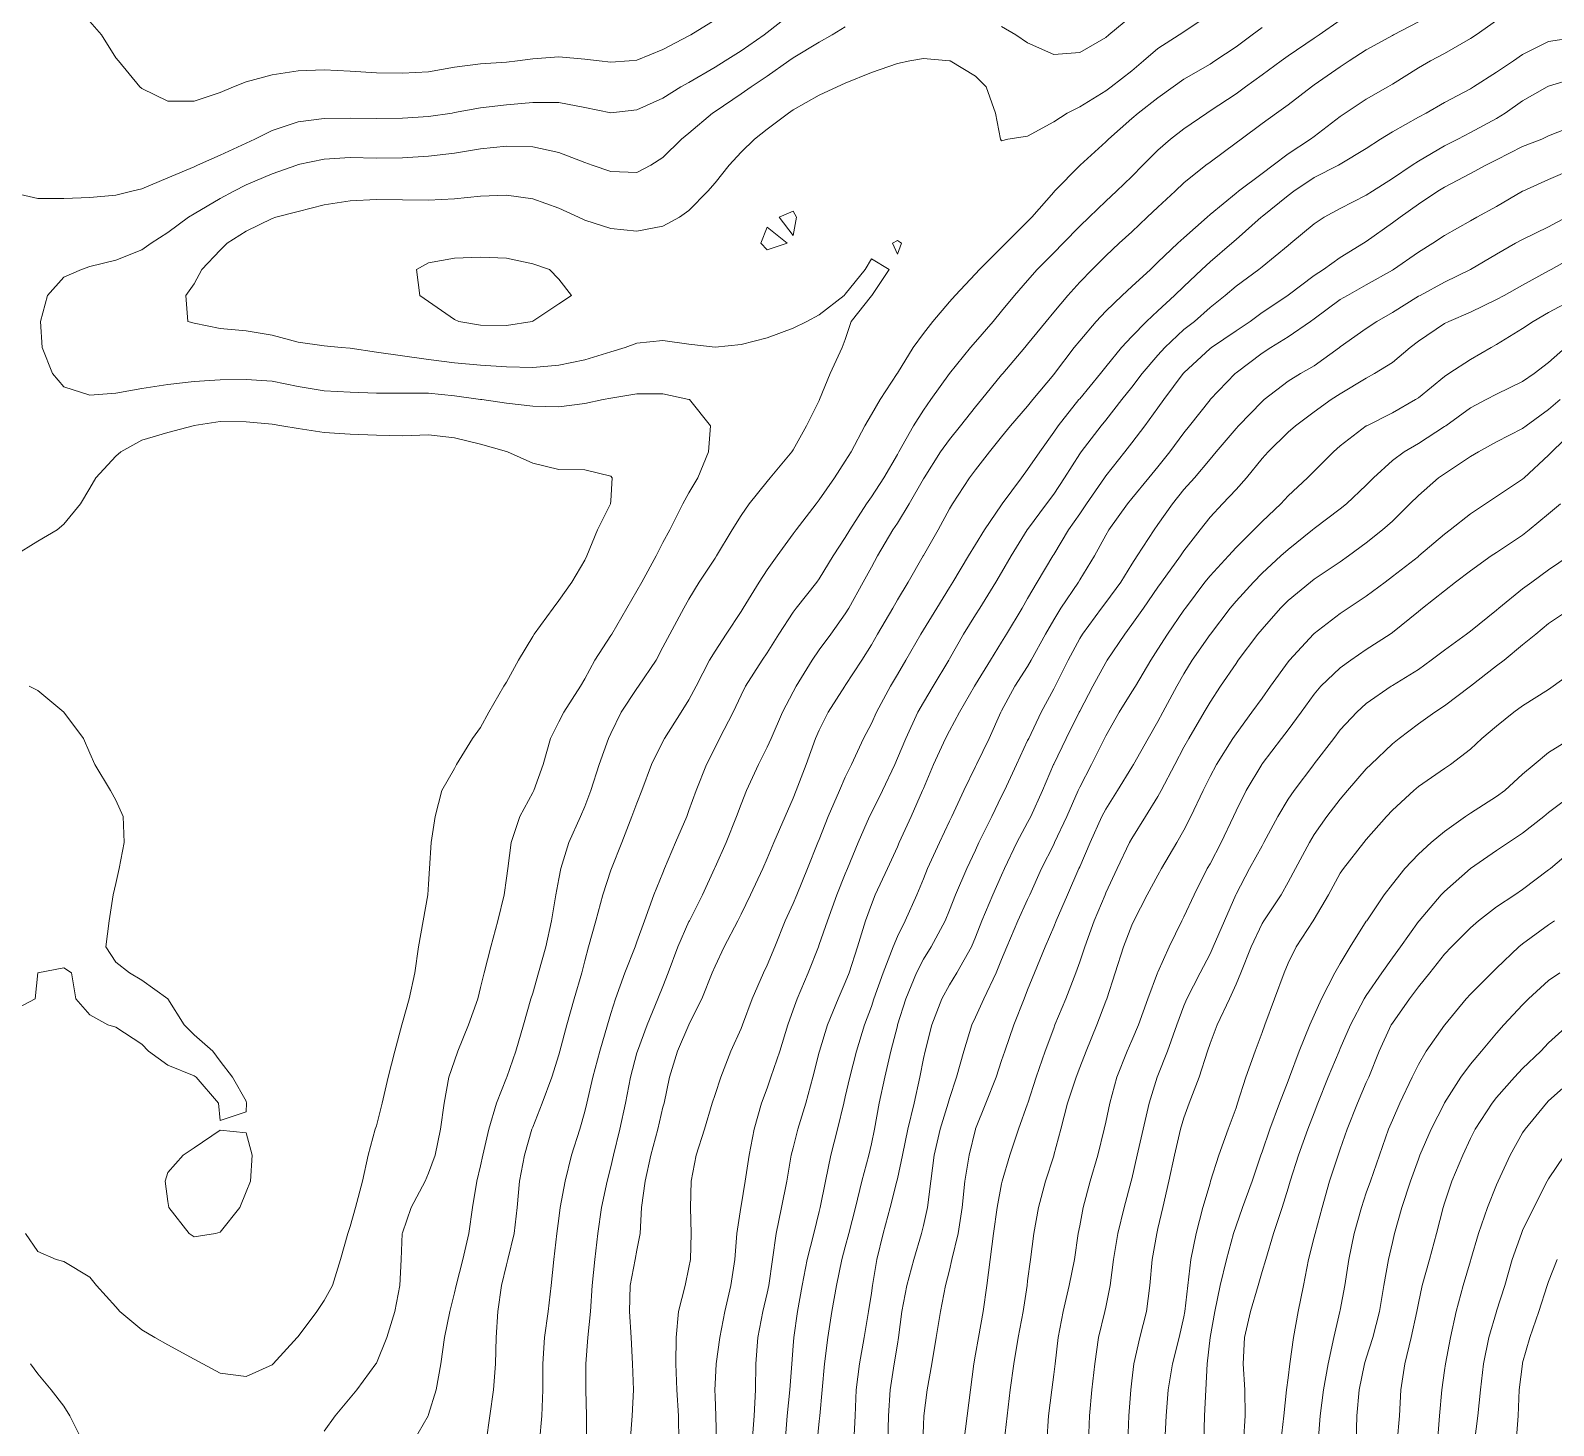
# Model space of a CAD drawing. Header units: centimetres. Extents: x 0 to 642158, y -847 to 649707.
# Drawn here: x 617067.11 to 617096.34, y 620635.06 to 620661.83 of the extents above; entities that cross this region are included whole.
import ezdxf

# ---------------------------------------------------------------- set-up
doc = ezdxf.new("R2010")
doc.units = ezdxf.units.CM
doc.header["$MEASUREMENT"] = 0
doc.layers.add('WAL_topographie 0.5', color=253, linetype='Continuous', lineweight=20)

msp = doc.modelspace()

# ---------------------------------------------------------------- linework, layer by layer
at = {"layer": 'WAL_topographie 0.5'}
for points in [[(617066.75, 620658.725), (617067.25, 620658.612), (617067.75, 620658.61), (617068.25, 620658.628), (617068.75, 620658.673), (617069.054, 620658.75), (617069.25, 620658.796), (617069.75, 620659.006), (617070.25, 620659.219), (617070.318, 620659.25), (617070.75, 620659.44), (617071.25, 620659.671), (617071.42, 620659.75), (617071.75, 620659.914), (617072.25, 620660.082), (617072.75, 620660.145), (617073.25, 620660.149), (617073.75, 620660.145), (617074.25, 620660.154), (617074.75, 620660.186), (617075.204, 620660.25), (617075.25, 620660.257), (617075.75, 620660.349), (617076.25, 620660.41), (617076.75, 620660.454), (617077.25, 620660.449), (617077.75, 620660.353), (617078.25, 620660.254), (617078.75, 620660.308), (617079.25, 620660.535), (617079.594, 620660.75), (617079.75, 620660.838), (617080.25, 620661.129), (617080.446, 620661.25), (617080.75, 620661.441), (617081.191, 620661.75), (617081.25, 620661.796), (617081.75, 620662.188)], [(617074.453, 620634.75), (617074.741, 620635.25), (617074.75, 620635.273), (617074.9, 620635.75), (617074.984, 620636.25), (617075.06, 620636.75), (617075.162, 620637.25), (617075.25, 620637.608), (617075.281, 620637.75), (617075.41, 620638.25), (617075.526, 620638.75), (617075.594, 620639.25), (617075.68, 620639.75), (617075.75, 620640.046), (617075.791, 620640.25), (617075.906, 620640.75), (617076.056, 620641.25), (617076.25, 620641.736), (617076.256, 620641.75), (617076.426, 620642.25), (617076.575, 620642.75), (617076.714, 620643.25), (617076.75, 620643.363), (617076.864, 620643.75), (617077.005, 620644.25), (617077.109, 620644.75), (617077.194, 620645.25), (617077.25, 620645.554), (617077.289, 620645.75), (617077.445, 620646.25), (617077.669, 620646.75), (617077.75, 620646.945), (617077.864, 620647.25), (617078.025, 620647.75), (617078.207, 620648.25), (617078.25, 620648.345), (617078.446, 620648.75), (617078.75, 620649.209), (617078.781, 620649.25), (617079.118, 620649.75), (617079.25, 620650), (617079.382, 620650.25), (617079.652, 620650.75), (617079.75, 620650.922), (617079.947, 620651.25), (617080.25, 620651.707), (617080.277, 620651.75), (617080.577, 620652.25), (617080.75, 620652.527), (617080.907, 620652.75), (617081.25, 620653.181), (617081.311, 620653.25), (617081.727, 620653.75), (617081.75, 620653.785), (617082.007, 620654.25), (617082.25, 620654.734), (617082.258, 620654.75), (617082.462, 620655.25), (617082.69, 620655.75), (617082.75, 620655.906), (617082.863, 620656.25), (617083.25, 620656.741), (617083.257, 620656.75), (617083.591, 620657.25), (617083.25, 620657.45), (617083.134, 620657.25), (617082.75, 620656.774), (617082.729, 620656.75), (617082.25, 620656.378), (617082.012, 620656.25), (617081.75, 620656.123), (617081.25, 620655.937), (617080.75, 620655.806), (617080.25, 620655.756), (617079.75, 620655.814), (617079.25, 620655.884), (617078.75, 620655.832), (617078.526, 620655.75), (617078.25, 620655.667), (617077.75, 620655.511), (617077.25, 620655.411), (617076.75, 620655.369), (617076.25, 620655.377), (617075.75, 620655.411), (617075.25, 620655.458), (617074.75, 620655.522), (617074.25, 620655.589), (617073.75, 620655.661), (617073.25, 620655.739), (617073.077, 620655.75), (617072.75, 620655.78), (617072.25, 620655.851), (617071.75, 620655.985), (617071.25, 620656.069), (617070.75, 620656.115), (617070.25, 620656.218), (617070.129, 620656.25), (617070.094, 620656.75), (617070.25, 620656.973), (617070.397, 620657.25), (617070.75, 620657.618), (617070.883, 620657.75), (617071.25, 620657.984), (617071.75, 620658.228), (617071.817, 620658.25), (617072.25, 620658.362), (617072.75, 620658.485), (617073.25, 620658.567), (617073.75, 620658.588), (617074.25, 620658.584), (617074.75, 620658.578), (617075.25, 620658.604), (617075.75, 620658.656), (617076.25, 620658.675), (617076.75, 620658.606), (617077.25, 620658.424), (617077.631, 620658.25), (617077.75, 620658.197), (617078.25, 620658.031), (617078.75, 620657.98), (617079.25, 620658.079), (617079.566, 620658.25), (617079.75, 620658.377), (617080.112, 620658.75), (617080.25, 620658.909), (617080.522, 620659.25), (617080.75, 620659.497), (617081.008, 620659.75), (617081.25, 620659.942), (617081.663, 620660.25), (617081.75, 620660.309), (617082.25, 620660.591), (617082.593, 620660.75), (617082.75, 620660.82), (617083.25, 620661.026), (617083.75, 620661.202), (617083.987, 620661.25), (617084.25, 620661.298), (617084.75, 620661.254), (617084.761, 620661.25), (617085.25, 620660.959), (617085.452, 620660.75), (617085.632, 620660.25), (617085.726, 620659.75), (617085.75, 620659.715), (617085.87, 620659.75), (617086.25, 620659.804), (617086.75, 620660.079), (617087.006, 620660.25), (617087.25, 620660.37), (617087.75, 620660.674), (617087.854, 620660.75), (617088.25, 620661.057), (617088.476, 620661.25), (617088.75, 620661.487), (617089.156, 620661.75), (617089.25, 620661.809), (617089.75, 620662.148)], [(617085.75, 620661.909), (617086.024, 620661.75), (617086.25, 620661.594), (617086.75, 620661.376), (617087.25, 620661.414), (617087.75, 620661.701), (617087.806, 620661.75), (617088.25, 620662.118)], [(617072.75, 620634.955), (617072.962, 620635.25), (617073.25, 620635.597), (617073.376, 620635.75), (617073.742, 620636.25), (617073.75, 620636.262), (617073.95, 620636.75), (617074.105, 620637.25), (617074.202, 620637.75), (617074.227, 620638.25), (617074.248, 620638.75), (617074.25, 620638.759), (617074.419, 620639.25), (617074.685, 620639.75), (617074.75, 620639.908), (617074.877, 620640.25), (617074.978, 620640.75), (617075.05, 620641.25), (617075.142, 620641.75), (617075.25, 620642.059), (617075.316, 620642.25), (617075.52, 620642.75), (617075.695, 620643.25), (617075.75, 620643.466), (617075.818, 620643.75), (617075.945, 620644.25), (617076.084, 620644.75), (617076.202, 620645.25), (617076.25, 620645.566), (617076.273, 620645.75), (617076.34, 620646.25), (617076.502, 620646.75), (617076.75, 620647.208), (617076.773, 620647.25), (617076.954, 620647.75), (617077.09, 620648.25), (617077.25, 620648.565), (617077.348, 620648.75), (617077.665, 620649.25), (617077.75, 620649.394), (617077.945, 620649.75), (617078.25, 620650.222), (617078.267, 620650.25), (617078.558, 620650.75), (617078.75, 620651.08), (617078.846, 620651.25), (617079.121, 620651.75), (617079.25, 620652.008), (617079.382, 620652.25), (617079.632, 620652.75), (617079.75, 620652.961), (617079.921, 620653.25), (617080.122, 620653.75), (617080.162, 620654.25), (617079.76, 620654.75), (617079.75, 620654.754), (617079.25, 620654.864), (617078.75, 620654.861), (617078.25, 620654.78), (617078.1, 620654.75), (617077.75, 620654.674), (617077.25, 620654.611), (617076.75, 620654.622), (617076.25, 620654.682), (617075.771, 620654.75), (617075.75, 620654.752), (617075.25, 620654.823), (617074.75, 620654.873), (617074.25, 620654.873), (617073.75, 620654.871), (617073.25, 620654.891), (617072.75, 620654.919), (617072.25, 620655.003), (617071.75, 620655.106), (617071.25, 620655.139), (617070.75, 620655.131), (617070.25, 620655.101), (617069.75, 620655.042), (617069.25, 620654.966), (617068.75, 620654.877), (617068.25, 620654.833), (617067.75, 620654.996), (617067.534, 620655.25), (617067.338, 620655.75), (617067.302, 620656.25), (617067.437, 620656.75), (617067.75, 620657.098), (617068.089, 620657.25), (617068.25, 620657.302), (617068.75, 620657.429), (617069.25, 620657.624), (617069.428, 620657.75), (617069.75, 620657.955), (617070.145, 620658.25), (617070.25, 620658.315), (617070.75, 620658.612), (617071.011, 620658.75), (617071.25, 620658.869), (617071.75, 620659.085), (617072.224, 620659.25), (617072.25, 620659.259), (617072.75, 620659.365), (617073.25, 620659.396), (617073.75, 620659.386), (617074.25, 620659.392), (617074.75, 620659.424), (617075.25, 620659.48), (617075.75, 620659.56), (617076.25, 620659.614), (617076.75, 620659.602), (617077.25, 620659.495), (617077.75, 620659.299), (617077.894, 620659.25), (617078.25, 620659.126), (617078.75, 620659.108), (617079.016, 620659.25), (617079.25, 620659.394), (617079.609, 620659.75), (617079.75, 620659.865), (617080.202, 620660.25), (617080.25, 620660.281), (617080.75, 620660.615), (617080.941, 620660.75), (617081.25, 620660.958), (617081.667, 620661.25), (617081.75, 620661.307), (617082.25, 620661.607), (617082.499, 620661.75), (617082.75, 620661.906)], [(617068.25, 620662.008), (617068.473, 620661.75), (617068.75, 620661.308), (617068.8, 620661.25), (617069.212, 620660.75), (617069.25, 620660.719), (617069.75, 620660.475), (617070.25, 620660.475), (617070.75, 620660.643), (617071.008, 620660.75), (617071.25, 620660.848), (617071.75, 620660.983), (617072.25, 620661.057), (617072.75, 620661.078), (617073.25, 620661.05), (617073.75, 620661.022), (617074.25, 620661.012), (617074.75, 620661.043), (617075.25, 620661.127), (617075.75, 620661.191), (617076.25, 620661.227), (617076.46, 620661.25), (617076.75, 620661.29), (617077.25, 620661.33), (617077.75, 620661.286), (617078.029, 620661.25), (617078.25, 620661.227), (617078.602, 620661.25), (617078.75, 620661.263), (617079.25, 620661.467), (617079.75, 620661.729), (617079.787, 620661.75), (617080.25, 620662.04)], [(617075.858, 620634.75), (617075.93, 620635.25), (617076.001, 620635.75), (617076.034, 620636.25), (617076.048, 620636.75), (617076.084, 620637.25), (617076.152, 620637.75), (617076.25, 620638.149), (617076.275, 620638.25), (617076.395, 620638.75), (617076.449, 620639.25), (617076.495, 620639.75), (617076.59, 620640.25), (617076.734, 620640.75), (617076.75, 620640.79), (617076.934, 620641.25), (617077.117, 620641.75), (617077.25, 620642.179), (617077.271, 620642.25), (617077.407, 620642.75), (617077.549, 620643.25), (617077.691, 620643.75), (617077.75, 620643.982), (617077.823, 620644.25), (617077.959, 620644.75), (617078.095, 620645.25), (617078.25, 620645.719), (617078.261, 620645.75), (617078.46, 620646.25), (617078.652, 620646.75), (617078.75, 620647.005), (617078.846, 620647.25), (617079.033, 620647.75), (617079.25, 620648.19), (617079.281, 620648.25), (617079.603, 620648.75), (617079.75, 620648.988), (617079.887, 620649.25), (617080.146, 620649.75), (617080.25, 620649.922), (617080.463, 620650.25), (617080.75, 620650.686), (617080.791, 620650.75), (617081.1, 620651.25), (617081.25, 620651.486), (617081.441, 620651.75), (617081.75, 620652.172), (617081.805, 620652.25), (617082.188, 620652.75), (617082.25, 620652.827), (617082.543, 620653.25), (617082.75, 620653.568), (617082.86, 620653.75), (617083.123, 620654.25), (617083.25, 620654.465), (617083.417, 620654.75), (617083.746, 620655.25), (617083.75, 620655.257), (617084.053, 620655.75), (617084.25, 620656.022), (617084.43, 620656.25), (617084.75, 620656.626), (617084.858, 620656.75), (617085.25, 620657.166), (617085.327, 620657.25), (617085.75, 620657.668), (617085.833, 620657.75), (617086.25, 620658.167), (617086.33, 620658.25), (617086.75, 620658.732), (617086.766, 620658.75), (617087.25, 620659.246), (617087.255, 620659.25), (617087.75, 620659.699), (617087.801, 620659.75), (617088.25, 620660.148), (617088.371, 620660.25), (617088.75, 620660.542), (617089.043, 620660.75), (617089.25, 620660.898), (617089.75, 620661.189), (617089.845, 620661.25), (617090.25, 620661.52), (617090.561, 620661.75), (617090.75, 620661.891)], [(617076.879, 620634.75), (617076.926, 620635.25), (617076.942, 620635.75), (617076.944, 620636.25), (617076.977, 620636.75), (617077.044, 620637.25), (617077.105, 620637.75), (617077.158, 620638.25), (617077.211, 620638.75), (617077.25, 620639.034), (617077.28, 620639.25), (617077.372, 620639.75), (617077.497, 620640.25), (617077.652, 620640.75), (617077.75, 620641.091), (617077.789, 620641.25), (617077.907, 620641.75), (617078.038, 620642.25), (617078.183, 620642.75), (617078.25, 620642.973), (617078.338, 620643.25), (617078.516, 620643.75), (617078.714, 620644.25), (617078.75, 620644.348), (617078.893, 620644.75), (617079.074, 620645.25), (617079.25, 620645.671), (617079.283, 620645.75), (617079.491, 620646.25), (617079.706, 620646.75), (617079.75, 620646.865), (617079.89, 620647.25), (617080.086, 620647.75), (617080.25, 620648.076), (617080.337, 620648.25), (617080.599, 620648.75), (617080.75, 620649.079), (617080.833, 620649.25), (617081.155, 620649.75), (617081.25, 620649.889), (617081.474, 620650.25), (617081.75, 620650.672), (617081.808, 620650.75), (617082.204, 620651.25), (617082.25, 620651.311), (617082.518, 620651.75), (617082.75, 620652.107), (617082.835, 620652.25), (617083.157, 620652.75), (617083.25, 620652.885), (617083.487, 620653.25), (617083.75, 620653.7), (617083.778, 620653.75), (617084.056, 620654.25), (617084.25, 620654.55), (617084.392, 620654.75), (617084.747, 620655.25), (617084.75, 620655.253), (617085.156, 620655.75), (617085.25, 620655.859), (617085.587, 620656.25), (617085.75, 620656.445), (617085.995, 620656.75), (617086.25, 620657.038), (617086.433, 620657.25), (617086.75, 620657.57), (617086.929, 620657.75), (617087.25, 620658.076), (617087.433, 620658.25), (617087.75, 620658.561), (617087.956, 620658.75), (617088.25, 620659.035), (617088.462, 620659.25), (617088.75, 620659.538), (617088.994, 620659.75), (617089.25, 620659.944), (617089.688, 620660.25), (617089.75, 620660.29), (617090.25, 620660.617), (617090.431, 620660.75), (617090.75, 620660.982), (617091.117, 620661.25), (617091.25, 620661.346), (617091.75, 620661.684), (617091.847, 620661.75), (617092.25, 620662.029)], [(617077.781, 620634.75), (617077.786, 620635.25), (617077.772, 620635.75), (617077.771, 620636.25), (617077.81, 620636.75), (617077.857, 620637.25), (617077.89, 620637.75), (617077.941, 620638.25), (617078.003, 620638.75), (617078.068, 620639.25), (617078.177, 620639.75), (617078.25, 620640.025), (617078.304, 620640.25), (617078.422, 620640.75), (617078.532, 620641.25), (617078.625, 620641.75), (617078.75, 620642.218), (617078.759, 620642.25), (617078.945, 620642.75), (617079.154, 620643.25), (617079.25, 620643.49), (617079.352, 620643.75), (617079.538, 620644.25), (617079.75, 620644.736), (617079.757, 620644.75), (617080.011, 620645.25), (617080.237, 620645.75), (617080.25, 620645.778), (617080.461, 620646.25), (617080.661, 620646.75), (617080.75, 620646.989), (617080.853, 620647.25), (617081.083, 620647.75), (617081.25, 620648.078), (617081.327, 620648.25), (617081.542, 620648.75), (617081.75, 620649.142), (617081.808, 620649.25), (617082.117, 620649.75), (617082.25, 620649.946), (617082.471, 620650.25), (617082.75, 620650.641), (617082.817, 620650.75), (617083.096, 620651.25), (617083.25, 620651.533), (617083.369, 620651.75), (617083.665, 620652.25), (617083.75, 620652.381), (617083.976, 620652.75), (617084.25, 620653.229), (617084.262, 620653.25), (617084.579, 620653.75), (617084.75, 620653.988), (617084.962, 620654.25), (617085.25, 620654.613), (617085.364, 620654.75), (617085.75, 620655.226), (617085.771, 620655.25), (617086.195, 620655.75), (617086.25, 620655.814), (617086.606, 620656.25), (617086.75, 620656.426), (617087.024, 620656.75), (617087.25, 620657.005), (617087.486, 620657.25), (617087.75, 620657.507), (617088.006, 620657.75), (617088.25, 620657.973), (617088.545, 620658.25), (617088.75, 620658.443), (617089.08, 620658.75), (617089.25, 620658.911), (617089.672, 620659.25), (617089.75, 620659.31), (617090.25, 620659.676), (617090.351, 620659.75), (617090.75, 620660.048), (617091.028, 620660.25), (617091.25, 620660.41), (617091.695, 620660.75), (617091.75, 620660.789), (617092.25, 620661.139), (617092.419, 620661.25), (617092.75, 620661.462), (617093.25, 620661.74), (617093.269, 620661.75), (617093.75, 620662)], [(617078.619, 620634.75), (617078.659, 620635.25), (617078.686, 620635.75), (617078.666, 620636.25), (617078.639, 620636.75), (617078.609, 620637.25), (617078.618, 620637.75), (617078.72, 620638.25), (617078.75, 620638.429), (617078.813, 620638.75), (617078.84, 620639.25), (617078.912, 620639.75), (617079.016, 620640.25), (617079.15, 620640.75), (617079.25, 620641.175), (617079.271, 620641.25), (617079.375, 620641.75), (617079.528, 620642.25), (617079.745, 620642.75), (617079.75, 620642.761), (617079.999, 620643.25), (617080.196, 620643.75), (617080.25, 620643.878), (617080.428, 620644.25), (617080.687, 620644.75), (617080.75, 620644.874), (617080.932, 620645.25), (617081.165, 620645.75), (617081.25, 620645.945), (617081.379, 620646.25), (617081.596, 620646.75), (617081.75, 620647.101), (617081.809, 620647.25), (617081.996, 620647.75), (617082.181, 620648.25), (617082.25, 620648.407), (617082.422, 620648.75), (617082.74, 620649.25), (617082.75, 620649.264), (617083.067, 620649.75), (617083.25, 620650.043), (617083.368, 620650.25), (617083.661, 620650.75), (617083.75, 620650.905), (617083.956, 620651.25), (617084.246, 620651.75), (617084.25, 620651.758), (617084.534, 620652.25), (617084.75, 620652.656), (617084.806, 620652.75), (617085.137, 620653.25), (617085.25, 620653.402), (617085.519, 620653.75), (617085.75, 620654.033), (617085.922, 620654.25), (617086.25, 620654.627), (617086.349, 620654.75), (617086.75, 620655.233), (617086.764, 620655.25), (617087.143, 620655.75), (617087.25, 620655.88), (617087.567, 620656.25), (617087.75, 620656.446), (617088.066, 620656.75), (617088.25, 620656.923), (617088.606, 620657.25), (617088.75, 620657.39), (617089.133, 620657.75), (617089.25, 620657.858), (617089.693, 620658.25), (617089.75, 620658.3), (617090.25, 620658.714), (617090.295, 620658.75), (617090.75, 620659.092), (617090.962, 620659.25), (617091.25, 620659.466), (617091.679, 620659.75), (617091.75, 620659.802), (617092.25, 620660.186), (617092.345, 620660.25), (617092.75, 620660.513), (617093.165, 620660.75), (617093.25, 620660.803), (617093.75, 620661.118), (617093.981, 620661.25), (617094.25, 620661.391), (617094.75, 620661.677), (617094.858, 620661.75), (617095.25, 620662.023)], [(617079.555, 620634.75), (617079.55, 620635.25), (617079.517, 620635.75), (617079.5, 620636.25), (617079.502, 620636.75), (617079.548, 620637.25), (617079.674, 620637.75), (617079.75, 620638.099), (617079.776, 620638.25), (617079.794, 620638.75), (617079.78, 620639.25), (617079.792, 620639.75), (617079.886, 620640.25), (617080.045, 620640.75), (617080.197, 620641.25), (617080.25, 620641.415), (617080.362, 620641.75), (617080.556, 620642.25), (617080.75, 620642.684), (617080.774, 620642.75), (617080.964, 620643.25), (617081.182, 620643.75), (617081.25, 620643.898), (617081.397, 620644.25), (617081.599, 620644.75), (617081.75, 620645.083), (617081.819, 620645.25), (617082.027, 620645.75), (617082.225, 620646.25), (617082.25, 620646.311), (617082.419, 620646.75), (617082.638, 620647.25), (617082.75, 620647.506), (617082.866, 620647.75), (617083.102, 620648.25), (617083.25, 620648.537), (617083.348, 620648.75), (617083.619, 620649.25), (617083.75, 620649.475), (617083.911, 620649.75), (617084.2, 620650.25), (617084.25, 620650.332), (617084.505, 620650.75), (617084.75, 620651.142), (617084.817, 620651.25), (617085.115, 620651.75), (617085.25, 620651.969), (617085.422, 620652.25), (617085.75, 620652.73), (617085.764, 620652.75), (617086.129, 620653.25), (617086.25, 620653.409), (617086.483, 620653.75), (617086.75, 620654.128), (617086.833, 620654.25), (617087.235, 620654.75), (617087.25, 620654.768), (617087.646, 620655.25), (617087.75, 620655.38), (617088.054, 620655.75), (617088.25, 620655.963), (617088.528, 620656.25), (617088.75, 620656.456), (617089.071, 620656.75), (617089.25, 620656.921), (617089.592, 620657.25), (617089.75, 620657.394), (617090.167, 620657.75), (617090.25, 620657.824), (617090.735, 620658.25), (617090.75, 620658.262), (617091.25, 620658.669), (617091.359, 620658.75), (617091.75, 620659.012), (617092.216, 620659.25), (617092.25, 620659.27), (617092.75, 620659.571), (617093.022, 620659.75), (617093.25, 620659.887), (617093.75, 620660.17), (617093.896, 620660.25), (617094.25, 620660.454), (617094.75, 620660.716), (617094.806, 620660.75), (617095.25, 620661.033), (617095.574, 620661.25), (617095.75, 620661.376), (617096.25, 620661.621), (617096.75, 620661.7)], [(617080.276, 620634.75), (617080.266, 620635.25), (617080.25, 620635.619), (617080.245, 620635.75), (617080.25, 620635.854), (617080.272, 620636.25), (617080.343, 620636.75), (617080.441, 620637.25), (617080.556, 620637.75), (617080.633, 620638.25), (617080.669, 620638.75), (617080.744, 620639.25), (617080.75, 620639.281), (617080.831, 620639.75), (617080.905, 620640.25), (617080.998, 620640.75), (617081.14, 620641.25), (617081.25, 620641.54), (617081.323, 620641.75), (617081.493, 620642.25), (617081.648, 620642.75), (617081.75, 620643.041), (617081.824, 620643.25), (617082.039, 620643.75), (617082.234, 620644.25), (617082.25, 620644.293), (617082.406, 620644.75), (617082.588, 620645.25), (617082.75, 620645.648), (617082.793, 620645.75), (617082.994, 620646.25), (617083.214, 620646.75), (617083.25, 620646.821), (617083.465, 620647.25), (617083.698, 620647.75), (617083.75, 620647.867), (617083.909, 620648.25), (617084.145, 620648.75), (617084.25, 620648.936), (617084.437, 620649.25), (617084.737, 620649.75), (617084.75, 620649.773), (617085.02, 620650.25), (617085.25, 620650.62), (617085.332, 620650.75), (617085.642, 620651.25), (617085.75, 620651.434), (617085.931, 620651.75), (617086.242, 620652.25), (617086.25, 620652.261), (617086.61, 620652.75), (617086.75, 620652.938), (617086.96, 620653.25), (617087.25, 620653.709), (617087.278, 620653.75), (617087.66, 620654.25), (617087.75, 620654.358), (617088.059, 620654.75), (617088.25, 620654.99), (617088.45, 620655.25), (617088.75, 620655.602), (617088.882, 620655.75), (617089.25, 620656.096), (617089.45, 620656.25), (617089.75, 620656.515), (617090.042, 620656.75), (617090.25, 620656.93), (617090.688, 620657.25), (617090.75, 620657.298), (617091.25, 620657.709), (617091.3, 620657.75), (617091.75, 620658.126), (617091.941, 620658.25), (617092.25, 620658.416), (617092.75, 620658.671), (617092.872, 620658.75), (617093.25, 620658.991), (617093.631, 620659.25), (617093.75, 620659.329), (617094.25, 620659.621), (617094.509, 620659.75), (617094.75, 620659.874), (617095.25, 620660.147), (617095.412, 620660.25), (617095.75, 620660.484), (617096.22, 620660.75), (617096.25, 620660.766), (617096.75, 620660.919)], [(617080.96, 620634.75), (617080.999, 620635.25), (617081.024, 620635.75), (617081.034, 620636.25), (617081.073, 620636.75), (617081.17, 620637.25), (617081.25, 620637.604), (617081.28, 620637.75), (617081.351, 620638.25), (617081.423, 620638.75), (617081.526, 620639.25), (617081.625, 620639.75), (617081.713, 620640.25), (617081.75, 620640.394), (617081.841, 620640.75), (617081.994, 620641.25), (617082.125, 620641.75), (617082.25, 620642.228), (617082.255, 620642.25), (617082.411, 620642.75), (617082.615, 620643.25), (617082.75, 620643.562), (617082.822, 620643.75), (617082.986, 620644.25), (617083.138, 620644.75), (617083.25, 620645.06), (617083.326, 620645.25), (617083.56, 620645.75), (617083.75, 620646.17), (617083.786, 620646.25), (617084.013, 620646.75), (617084.235, 620647.25), (617084.25, 620647.288), (617084.443, 620647.75), (617084.672, 620648.25), (617084.75, 620648.396), (617084.944, 620648.75), (617085.232, 620649.25), (617085.25, 620649.281), (617085.534, 620649.75), (617085.75, 620650.093), (617085.847, 620650.25), (617086.142, 620650.75), (617086.25, 620650.931), (617086.435, 620651.25), (617086.731, 620651.75), (617086.75, 620651.78), (617087.036, 620652.25), (617087.25, 620652.559), (617087.379, 620652.75), (617087.722, 620653.25), (617087.75, 620653.289), (617088.115, 620653.75), (617088.25, 620653.923), (617088.498, 620654.25), (617088.75, 620654.594), (617088.865, 620654.75), (617089.237, 620655.25), (617089.25, 620655.264), (617089.75, 620655.728), (617089.778, 620655.75), (617090.25, 620656.069), (617090.519, 620656.25), (617090.75, 620656.419), (617091.242, 620656.75), (617091.25, 620656.755), (617091.75, 620657.13), (617091.928, 620657.25), (617092.25, 620657.478), (617092.696, 620657.75), (617092.75, 620657.784), (617093.25, 620658.14), (617093.398, 620658.25), (617093.75, 620658.502), (617094.12, 620658.75), (617094.25, 620658.83), (617094.75, 620659.088), (617095.043, 620659.25), (617095.25, 620659.353), (617095.75, 620659.606), (617096.117, 620659.75), (617096.25, 620659.813), (617096.75, 620660.01)], [(617081.599, 620634.75), (617081.635, 620635.25), (617081.684, 620635.75), (617081.721, 620636.25), (617081.75, 620636.593), (617081.763, 620636.75), (617081.835, 620637.25), (617081.922, 620637.75), (617082.02, 620638.25), (617082.144, 620638.75), (617082.25, 620639.168), (617082.27, 620639.25), (617082.369, 620639.75), (617082.471, 620640.25), (617082.6, 620640.75), (617082.722, 620641.25), (617082.75, 620641.369), (617082.836, 620641.75), (617082.967, 620642.25), (617083.12, 620642.75), (617083.25, 620643.105), (617083.297, 620643.25), (617083.476, 620643.75), (617083.668, 620644.25), (617083.75, 620644.448), (617083.896, 620644.75), (617084.12, 620645.25), (617084.25, 620645.556), (617084.329, 620645.75), (617084.557, 620646.25), (617084.75, 620646.659), (617084.794, 620646.75), (617085.023, 620647.25), (617085.25, 620647.712), (617085.269, 620647.75), (617085.512, 620648.25), (617085.736, 620648.75), (617085.75, 620648.776), (617086.004, 620649.25), (617086.25, 620649.63), (617086.32, 620649.75), (617086.595, 620650.25), (617086.75, 620650.526), (617086.884, 620650.75), (617087.225, 620651.25), (617087.25, 620651.292), (617087.53, 620651.75), (617087.75, 620652.147), (617087.811, 620652.25), (617088.167, 620652.75), (617088.25, 620652.855), (617088.577, 620653.25), (617088.75, 620653.463), (617088.98, 620653.75), (617089.25, 620654.113), (617089.358, 620654.25), (617089.75, 620654.743), (617089.756, 620654.75), (617090.232, 620655.25), (617090.25, 620655.264), (617090.75, 620655.639), (617090.919, 620655.75), (617091.25, 620655.957), (617091.68, 620656.25), (617091.75, 620656.3), (617092.25, 620656.669), (617092.387, 620656.75), (617092.75, 620656.951), (617093.25, 620657.235), (617093.275, 620657.25), (617093.75, 620657.581), (617094.026, 620657.75), (617094.25, 620657.897), (617094.75, 620658.182), (617094.872, 620658.25), (617095.25, 620658.459), (617095.75, 620658.748), (617095.755, 620658.75), (617096.25, 620658.977), (617096.75, 620659.192)], [(617081.811, 620658.25), (617081.75, 620657.9), (617081.481, 620658.25), (617081.75, 620658.368), (617081.811, 620658.25)], [(617081.632, 620657.75), (617081.25, 620657.626), (617081.132, 620657.75), (617081.25, 620658.059), (617081.632, 620657.75)], [(617082.213, 620634.75), (617082.25, 620635.15), (617082.26, 620635.25), (617082.305, 620635.75), (617082.353, 620636.25), (617082.415, 620636.75), (617082.494, 620637.25), (617082.582, 620637.75), (617082.686, 620638.25), (617082.75, 620638.492), (617082.816, 620638.75), (617082.943, 620639.25), (617083.068, 620639.75), (617083.2, 620640.25), (617083.25, 620640.469), (617083.309, 620640.75), (617083.401, 620641.25), (617083.508, 620641.75), (617083.626, 620642.25), (617083.75, 620642.731), (617083.755, 620642.75), (617083.912, 620643.25), (617084.116, 620643.75), (617084.25, 620644.013), (617084.395, 620644.25), (617084.667, 620644.75), (617084.75, 620644.951), (617084.868, 620645.25), (617085.082, 620645.75), (617085.25, 620646.107), (617085.316, 620646.25), (617085.562, 620646.75), (617085.75, 620647.14), (617085.803, 620647.25), (617086.035, 620647.75), (617086.25, 620648.207), (617086.27, 620648.25), (617086.508, 620648.75), (617086.75, 620649.2), (617086.775, 620649.25), (617087.03, 620649.75), (617087.25, 620650.164), (617087.302, 620650.25), (617087.67, 620650.75), (617087.75, 620650.855), (617088.037, 620651.25), (617088.25, 620651.591), (617088.353, 620651.75), (617088.677, 620652.25), (617088.75, 620652.352), (617089.028, 620652.75), (617089.25, 620653.023), (617089.453, 620653.25), (617089.75, 620653.607), (617089.871, 620653.75), (617090.25, 620654.196), (617090.299, 620654.25), (617090.75, 620654.714), (617090.792, 620654.75), (617091.25, 620655.106), (617091.49, 620655.25), (617091.75, 620655.4), (617092.237, 620655.75), (617092.25, 620655.76), (617092.75, 620656.117), (617092.95, 620656.25), (617093.25, 620656.421), (617093.75, 620656.733), (617093.781, 620656.75), (617094.25, 620657.006), (617094.75, 620657.249), (617094.752, 620657.25), (617095.25, 620657.544), (617095.615, 620657.75), (617095.75, 620657.823), (617096.25, 620658.068), (617096.593, 620658.25)], [(617083.75, 620657.542), (617083.831, 620657.75), (617083.75, 620657.803), (617083.659, 620657.75), (617083.75, 620657.542)], [(617076.742, 620656.25), (617076.25, 620656.173), (617075.75, 620656.177), (617075.333, 620656.25), (617075.25, 620656.289), (617074.75, 620656.631), (617074.585, 620656.75), (617074.52, 620657.25), (617074.75, 620657.373), (617075.25, 620657.462), (617075.75, 620657.482), (617076.25, 620657.466), (617076.75, 620657.358), (617077.075, 620657.25), (617077.25, 620657.063), (617077.497, 620656.75), (617077.25, 620656.59), (617076.75, 620656.254), (617076.742, 620656.25)], [(617082.911, 620634.75), (617082.942, 620635.25), (617082.959, 620635.75), (617083.024, 620636.25), (617083.114, 620636.75), (617083.194, 620637.25), (617083.25, 620637.606), (617083.271, 620637.75), (617083.358, 620638.25), (617083.475, 620638.75), (617083.612, 620639.25), (617083.738, 620639.75), (617083.75, 620639.8), (617083.845, 620640.25), (617083.953, 620640.75), (617084.07, 620641.25), (617084.178, 620641.75), (617084.25, 620642.108), (617084.281, 620642.25), (617084.41, 620642.75), (617084.602, 620643.25), (617084.75, 620643.519), (617084.888, 620643.75), (617085.17, 620644.25), (617085.25, 620644.436), (617085.371, 620644.75), (617085.58, 620645.25), (617085.75, 620645.625), (617085.806, 620645.75), (617086.042, 620646.25), (617086.25, 620646.637), (617086.31, 620646.75), (617086.537, 620647.25), (617086.748, 620647.75), (617086.75, 620647.754), (617086.99, 620648.25), (617087.24, 620648.75), (617087.25, 620648.77), (617087.502, 620649.25), (617087.75, 620649.707), (617087.777, 620649.75), (617088.113, 620650.25), (617088.25, 620650.432), (617088.475, 620650.75), (617088.75, 620651.151), (617088.82, 620651.25), (617089.184, 620651.75), (617089.25, 620651.846), (617089.559, 620652.25), (617089.75, 620652.492), (617089.991, 620652.75), (617090.25, 620653.024), (617090.453, 620653.25), (617090.75, 620653.618), (617090.867, 620653.75), (617091.25, 620654.123), (617091.392, 620654.25), (617091.75, 620654.518), (617092.078, 620654.75), (617092.25, 620654.862), (617092.75, 620655.165), (617092.91, 620655.25), (617093.25, 620655.463), (617093.592, 620655.75), (617093.75, 620655.873), (617094.25, 620656.208), (617094.334, 620656.25), (617094.75, 620656.427), (617095.25, 620656.669), (617095.397, 620656.75), (617095.75, 620656.949), (617096.25, 620657.223), (617096.299, 620657.25), (617096.75, 620657.506)], [(617083.567, 620634.75), (617083.582, 620635.25), (617083.609, 620635.75), (617083.689, 620636.25), (617083.75, 620636.624), (617083.771, 620636.75), (617083.836, 620637.25), (617083.933, 620637.75), (617084.066, 620638.25), (617084.212, 620638.75), (617084.25, 620638.902), (617084.328, 620639.25), (617084.392, 620639.75), (617084.456, 620640.25), (617084.57, 620640.75), (617084.724, 620641.25), (617084.75, 620641.34), (617084.885, 620641.75), (617085.022, 620642.25), (617085.18, 620642.75), (617085.25, 620642.898), (617085.41, 620643.25), (617085.645, 620643.75), (617085.75, 620644.004), (617085.85, 620644.25), (617086.063, 620644.75), (617086.25, 620645.157), (617086.293, 620645.25), (617086.517, 620645.75), (617086.75, 620646.214), (617086.767, 620646.25), (617087.003, 620646.75), (617087.222, 620647.25), (617087.25, 620647.312), (617087.474, 620647.75), (617087.727, 620648.25), (617087.75, 620648.296), (617088.007, 620648.75), (617088.25, 620649.14), (617088.317, 620649.25), (617088.614, 620649.75), (617088.75, 620649.962), (617088.931, 620650.25), (617089.25, 620650.711), (617089.278, 620650.75), (617089.651, 620651.25), (617089.75, 620651.371), (617090.103, 620651.75), (617090.25, 620651.911), (617090.591, 620652.25), (617090.75, 620652.41), (617091.108, 620652.75), (617091.25, 620652.903), (617091.621, 620653.25), (617091.75, 620653.38), (617092.119, 620653.75), (617092.25, 620653.865), (617092.75, 620654.245), (617092.759, 620654.25), (617093.25, 620654.496), (617093.695, 620654.75), (617093.75, 620654.786), (617094.25, 620655.193), (617094.335, 620655.25), (617094.75, 620655.52), (617095.148, 620655.75), (617095.25, 620655.806), (617095.75, 620656.112), (617095.953, 620656.25), (617096.25, 620656.419), (617096.75, 620656.693)], [(617084.236, 620634.75), (617084.25, 620635.07), (617084.259, 620635.25), (617084.319, 620635.75), (617084.41, 620636.25), (617084.494, 620636.75), (617084.576, 620637.25), (617084.676, 620637.75), (617084.75, 620638.045), (617084.798, 620638.25), (617084.914, 620638.75), (617084.99, 620639.25), (617085.045, 620639.75), (617085.125, 620640.25), (617085.247, 620640.75), (617085.25, 620640.757), (617085.448, 620641.25), (617085.644, 620641.75), (617085.75, 620642.07), (617085.81, 620642.25), (617085.986, 620642.75), (617086.184, 620643.25), (617086.25, 620643.423), (617086.382, 620643.75), (617086.585, 620644.25), (617086.75, 620644.631), (617086.799, 620644.75), (617087.013, 620645.25), (617087.235, 620645.75), (617087.25, 620645.784), (617087.453, 620646.25), (617087.677, 620646.75), (617087.75, 620646.89), (617087.977, 620647.25), (617088.25, 620647.697), (617088.281, 620647.75), (617088.56, 620648.25), (617088.75, 620648.576), (617088.845, 620648.75), (617089.114, 620649.25), (617089.25, 620649.491), (617089.409, 620649.75), (617089.75, 620650.241), (617089.757, 620650.25), (617090.137, 620650.75), (617090.25, 620650.885), (617090.583, 620651.25), (617090.75, 620651.417), (617091.111, 620651.75), (617091.25, 620651.876), (617091.72, 620652.25), (617091.75, 620652.275), (617092.25, 620652.657), (617092.367, 620652.75), (617092.75, 620653.11), (617092.886, 620653.25), (617093.25, 620653.581), (617093.479, 620653.75), (617093.75, 620653.909), (617094.25, 620654.233), (617094.275, 620654.25), (617094.75, 620654.594), (617095.05, 620654.75), (617095.25, 620654.856), (617095.75, 620655.101), (617095.97, 620655.25), (617096.25, 620655.46), (617096.573, 620655.75)], [(617085.027, 620634.75), (617085.092, 620635.25), (617085.155, 620635.75), (617085.216, 620636.25), (617085.25, 620636.435), (617085.306, 620636.75), (617085.398, 620637.25), (617085.467, 620637.75), (617085.531, 620638.25), (617085.597, 620638.75), (617085.663, 620639.25), (617085.75, 620639.7), (617085.761, 620639.75), (617085.909, 620640.25), (617086.077, 620640.75), (617086.25, 620641.235), (617086.255, 620641.25), (617086.416, 620641.75), (617086.587, 620642.25), (617086.75, 620642.689), (617086.773, 620642.75), (617086.98, 620643.25), (617087.175, 620643.75), (617087.25, 620643.96), (617087.347, 620644.25), (617087.529, 620644.75), (617087.736, 620645.25), (617087.75, 620645.284), (617087.968, 620645.75), (617088.206, 620646.25), (617088.25, 620646.33), (617088.513, 620646.75), (617088.75, 620647.136), (617088.813, 620647.25), (617089.074, 620647.75), (617089.25, 620648.082), (617089.343, 620648.25), (617089.638, 620648.75), (617089.75, 620648.943), (617089.953, 620649.25), (617090.25, 620649.688), (617090.293, 620649.75), (617090.671, 620650.25), (617090.75, 620650.347), (617091.105, 620650.75), (617091.25, 620650.898), (617091.679, 620651.25), (617091.75, 620651.304), (617092.25, 620651.638), (617092.408, 620651.75), (617092.75, 620652.005), (617093.06, 620652.25), (617093.25, 620652.418), (617093.588, 620652.75), (617093.75, 620652.912), (617094.138, 620653.25), (617094.25, 620653.326), (617094.75, 620653.658), (617094.906, 620653.75), (617095.25, 620653.937), (617095.75, 620654.196), (617095.816, 620654.25), (617096.25, 620654.561), (617096.468, 620654.75)], [(617067.014, 620638.75), (617067.25, 620638.406), (617067.602, 620638.25), (617067.75, 620638.209), (617068.25, 620637.912), (617068.38, 620637.75), (617068.75, 620637.34), (617068.827, 620637.25), (617069.25, 620636.9), (617069.498, 620636.75), (617069.75, 620636.615), (617070.25, 620636.337), (617070.417, 620636.25), (617070.75, 620636.069), (617071.25, 620636.003), (617071.75, 620636.23), (617071.771, 620636.25), (617072.231, 620636.75), (617072.25, 620636.77), (617072.607, 620637.25), (617072.75, 620637.461), (617072.909, 620637.75), (617073.061, 620638.25), (617073.204, 620638.75), (617073.25, 620638.883), (617073.347, 620639.25), (617073.481, 620639.75), (617073.593, 620640.25), (617073.729, 620640.75), (617073.75, 620640.814), (617073.858, 620641.25), (617073.973, 620641.75), (617074.104, 620642.25), (617074.237, 620642.75), (617074.25, 620642.796), (617074.38, 620643.25), (617074.49, 620643.75), (617074.557, 620644.25), (617074.645, 620644.75), (617074.737, 620645.25), (617074.75, 620645.45), (617074.771, 620645.75), (617074.804, 620646.25), (617074.88, 620646.75), (617075.009, 620647.25), (617075.25, 620647.669), (617075.285, 620647.75), (617075.597, 620648.25), (617075.75, 620648.458), (617075.906, 620648.75), (617076.196, 620649.25), (617076.25, 620649.329), (617076.48, 620649.75), (617076.75, 620650.203), (617076.778, 620650.25), (617077.144, 620650.75), (617077.25, 620650.896), (617077.5, 620651.25), (617077.75, 620651.667), (617077.789, 620651.75), (617077.997, 620652.25), (617078.246, 620652.75), (617078.25, 620652.806), (617078.276, 620653.25), (617078.25, 620653.282), (617077.75, 620653.405), (617077.25, 620653.407), (617076.75, 620653.528), (617076.264, 620653.75), (617076.25, 620653.754), (617075.75, 620653.897), (617075.25, 620654.019), (617074.75, 620654.072), (617074.25, 620654.058), (617073.75, 620654.067), (617073.25, 620654.087), (617072.75, 620654.12), (617072.25, 620654.198), (617071.936, 620654.25), (617071.75, 620654.278), (617071.25, 620654.323), (617070.75, 620654.329), (617070.25, 620654.253), (617070.234, 620654.25), (617069.75, 620654.121), (617069.25, 620653.97), (617068.846, 620653.75), (617068.75, 620653.667), (617068.366, 620653.25), (617068.25, 620653.052), (617068.069, 620652.75), (617067.75, 620652.358), (617067.62, 620652.25), (617067.25, 620652.035), (617066.799, 620651.75)], [(617085.802, 620634.75), (617085.859, 620635.25), (617085.915, 620635.75), (617085.986, 620636.25), (617086.071, 620636.75), (617086.165, 620637.25), (617086.239, 620637.75), (617086.25, 620637.842), (617086.302, 620638.25), (617086.369, 620638.75), (617086.457, 620639.25), (617086.595, 620639.75), (617086.75, 620640.236), (617086.754, 620640.25), (617086.888, 620640.75), (617087.018, 620641.25), (617087.179, 620641.75), (617087.25, 620641.934), (617087.375, 620642.25), (617087.58, 620642.75), (617087.75, 620643.204), (617087.767, 620643.25), (617087.93, 620643.75), (617088.09, 620644.25), (617088.25, 620644.666), (617088.288, 620644.75), (617088.546, 620645.25), (617088.75, 620645.625), (617088.821, 620645.75), (617089.115, 620646.25), (617089.25, 620646.488), (617089.384, 620646.75), (617089.617, 620647.25), (617089.75, 620647.52), (617089.872, 620647.75), (617090.189, 620648.25), (617090.25, 620648.339), (617090.554, 620648.75), (617090.75, 620649.024), (617090.91, 620649.25), (617091.25, 620649.717), (617091.276, 620649.75), (617091.739, 620650.25), (617091.75, 620650.261), (617092.25, 620650.644), (617092.404, 620650.75), (617092.75, 620650.979), (617093.112, 620651.25), (617093.25, 620651.354), (617093.75, 620651.741), (617093.761, 620651.75), (617094.25, 620652.167), (617094.36, 620652.25), (617094.75, 620652.558), (617095.037, 620652.75), (617095.25, 620652.891), (617095.75, 620653.223), (617095.781, 620653.25), (617096.25, 620653.684), (617096.311, 620653.75), (617096.75, 620654.174)], [(617086.616, 620634.75), (617086.652, 620635.25), (617086.711, 620635.75), (617086.75, 620636.042), (617086.777, 620636.25), (617086.837, 620636.75), (617086.929, 620637.25), (617087.048, 620637.75), (617087.15, 620638.25), (617087.222, 620638.75), (617087.25, 620638.898), (617087.314, 620639.25), (617087.45, 620639.75), (617087.594, 620640.25), (617087.719, 620640.75), (617087.75, 620640.883), (617087.828, 620641.25), (617087.964, 620641.75), (617088.162, 620642.25), (617088.25, 620642.45), (617088.375, 620642.75), (617088.557, 620643.25), (617088.744, 620643.75), (617088.75, 620643.766), (617088.964, 620644.25), (617089.211, 620644.75), (617089.25, 620644.827), (617089.443, 620645.25), (617089.698, 620645.75), (617089.75, 620645.845), (617089.963, 620646.25), (617090.199, 620646.75), (617090.25, 620646.862), (617090.441, 620647.25), (617090.744, 620647.75), (617090.75, 620647.758), (617091.123, 620648.25), (617091.25, 620648.416), (617091.501, 620648.75), (617091.75, 620649.098), (617091.879, 620649.25), (617092.25, 620649.605), (617092.454, 620649.75), (617092.75, 620649.953), (617093.209, 620650.25), (617093.25, 620650.279), (617093.75, 620650.685), (617093.831, 620650.75), (617094.25, 620651.082), (617094.465, 620651.25), (617094.75, 620651.467), (617095.149, 620651.75), (617095.25, 620651.816), (617095.75, 620652.149), (617095.878, 620652.25), (617096.25, 620652.556), (617096.478, 620652.75)], [(617087.415, 620634.75), (617087.439, 620635.25), (617087.483, 620635.75), (617087.542, 620636.25), (617087.613, 620636.75), (617087.731, 620637.25), (617087.75, 620637.336), (617087.835, 620637.75), (617087.899, 620638.25), (617087.978, 620638.75), (617088.1, 620639.25), (617088.238, 620639.75), (617088.25, 620639.795), (617088.355, 620640.25), (617088.464, 620640.75), (617088.582, 620641.25), (617088.738, 620641.75), (617088.75, 620641.782), (617088.931, 620642.25), (617089.111, 620642.75), (617089.25, 620643.114), (617089.307, 620643.25), (617089.562, 620643.75), (617089.75, 620644.114), (617089.813, 620644.25), (617090.026, 620644.75), (617090.244, 620645.25), (617090.25, 620645.262), (617090.511, 620645.75), (617090.75, 620646.185), (617090.786, 620646.25), (617091.05, 620646.75), (617091.25, 620647.084), (617091.363, 620647.25), (617091.741, 620647.75), (617091.75, 620647.762), (617092.125, 620648.25), (617092.25, 620648.412), (617092.566, 620648.75), (617092.75, 620648.916), (617093.224, 620649.25), (617093.25, 620649.266), (617093.75, 620649.573), (617093.998, 620649.75), (617094.25, 620649.94), (617094.671, 620650.25), (617094.75, 620650.309), (617095.25, 620650.712), (617095.294, 620650.75), (617095.75, 620651.118), (617095.927, 620651.25), (617096.25, 620651.482), (617096.643, 620651.75)], [(617088.173, 620634.75), (617088.192, 620635.25), (617088.231, 620635.75), (617088.25, 620635.919), (617088.287, 620636.25), (617088.401, 620636.75), (617088.534, 620637.25), (617088.594, 620637.75), (617088.638, 620638.25), (617088.728, 620638.75), (617088.75, 620638.845), (617088.843, 620639.25), (617088.96, 620639.75), (617089.07, 620640.25), (617089.185, 620640.75), (617089.25, 620640.969), (617089.352, 620641.25), (617089.541, 620641.75), (617089.702, 620642.25), (617089.75, 620642.392), (617089.886, 620642.75), (617090.121, 620643.25), (617090.25, 620643.534), (617090.341, 620643.75), (617090.537, 620644.25), (617090.75, 620644.7), (617090.78, 620644.75), (617091.114, 620645.25), (617091.25, 620645.488), (617091.39, 620645.75), (617091.658, 620646.25), (617091.75, 620646.402), (617091.994, 620646.75), (617092.25, 620647.082), (617092.389, 620647.25), (617092.75, 620647.665), (617092.834, 620647.75), (617093.25, 620648.144), (617093.379, 620648.25), (617093.75, 620648.527), (617094.065, 620648.75), (617094.25, 620648.877), (617094.747, 620649.25), (617094.75, 620649.253), (617095.25, 620649.64), (617095.395, 620649.75), (617095.75, 620650.043), (617096.004, 620650.25), (617096.25, 620650.451), (617096.688, 620650.75)], [(617088.883, 620634.75), (617088.907, 620635.25), (617088.949, 620635.75), (617089.032, 620636.25), (617089.156, 620636.75), (617089.25, 620637.148), (617089.269, 620637.25), (617089.323, 620637.75), (617089.384, 620638.25), (617089.485, 620638.75), (617089.61, 620639.25), (617089.75, 620639.715), (617089.761, 620639.75), (617089.922, 620640.25), (617090.101, 620640.75), (617090.25, 620641.16), (617090.279, 620641.25), (617090.435, 620641.75), (617090.615, 620642.25), (617090.75, 620642.604), (617090.801, 620642.75), (617090.986, 620643.25), (617091.172, 620643.75), (617091.25, 620643.935), (617091.403, 620644.25), (617091.73, 620644.75), (617091.75, 620644.782), (617092.022, 620645.25), (617092.25, 620645.663), (617092.31, 620645.75), (617092.703, 620646.25), (617092.75, 620646.31), (617093.138, 620646.75), (617093.25, 620646.873), (617093.663, 620647.25), (617093.75, 620647.325), (617094.25, 620647.671), (617094.366, 620647.75), (617094.75, 620648.044), (617094.969, 620648.25), (617095.25, 620648.486), (617095.579, 620648.75), (617095.75, 620648.873), (617096.25, 620649.19), (617096.337, 620649.25), (617096.75, 620649.551)], [(617071.25, 620641.083), (617071.259, 620641.25), (617071.25, 620641.288), (617070.989, 620641.75), (617070.75, 620642.055), (617070.61, 620642.25), (617070.25, 620642.56), (617070.06, 620642.75), (617069.75, 620643.25), (617069.75, 620643.25), (617069.25, 620643.611), (617069.012, 620643.75), (617068.75, 620643.954), (617068.555, 620644.25), (617068.619, 620644.75), (617068.699, 620645.25), (617068.75, 620645.464), (617068.813, 620645.75), (617068.911, 620646.25), (617068.887, 620646.75), (617068.75, 620647.064), (617068.65, 620647.25), (617068.346, 620647.75), (617068.25, 620647.967), (617068.13, 620648.25), (617067.75, 620648.75), (617067.75, 620648.75), (617067.25, 620649.167), (617067.083, 620649.25)], [(617089.629, 620634.75), (617089.647, 620635.25), (617089.669, 620635.75), (617089.696, 620636.25), (617089.75, 620636.75), (617089.75, 620636.75), (617089.845, 620637.25), (617089.947, 620637.75), (617090.064, 620638.25), (617090.202, 620638.75), (617090.25, 620638.898), (617090.372, 620639.25), (617090.557, 620639.75), (617090.728, 620640.25), (617090.75, 620640.313), (617090.896, 620640.75), (617091.082, 620641.25), (617091.25, 620641.681), (617091.276, 620641.75), (617091.461, 620642.25), (617091.666, 620642.75), (617091.75, 620642.938), (617091.892, 620643.25), (617092.147, 620643.75), (617092.25, 620643.932), (617092.44, 620644.25), (617092.75, 620644.74), (617092.757, 620644.75), (617093.092, 620645.25), (617093.25, 620645.452), (617093.487, 620645.75), (617093.75, 620646.026), (617093.996, 620646.25), (617094.25, 620646.462), (617094.656, 620646.75), (617094.75, 620646.812), (617095.25, 620647.134), (617095.406, 620647.25), (617095.75, 620647.561), (617095.974, 620647.75), (617096.25, 620647.977), (617096.682, 620648.25)], [(617090.39, 620634.75), (617090.424, 620635.25), (617090.416, 620635.75), (617090.385, 620636.25), (617090.413, 620636.75), (617090.528, 620637.25), (617090.672, 620637.75), (617090.75, 620638.016), (617090.822, 620638.25), (617090.97, 620638.75), (617091.134, 620639.25), (617091.25, 620639.618), (617091.29, 620639.75), (617091.446, 620640.25), (617091.628, 620640.75), (617091.75, 620641.064), (617091.822, 620641.25), (617092.018, 620641.75), (617092.228, 620642.25), (617092.25, 620642.299), (617092.448, 620642.75), (617092.711, 620643.25), (617092.75, 620643.313), (617093.047, 620643.75), (617093.25, 620644.037), (617093.405, 620644.25), (617093.75, 620644.734), (617093.763, 620644.75), (617094.189, 620645.25), (617094.25, 620645.314), (617094.75, 620645.75), (617094.75, 620645.75), (617095.25, 620646.097), (617095.476, 620646.25), (617095.75, 620646.43), (617096.156, 620646.75), (617096.25, 620646.828), (617096.75, 620647.202)], [(617091.108, 620634.75), (617091.17, 620635.25), (617091.221, 620635.75), (617091.25, 620635.977), (617091.284, 620636.25), (617091.353, 620636.75), (617091.444, 620637.25), (617091.547, 620637.75), (617091.643, 620638.25), (617091.75, 620638.675), (617091.768, 620638.75), (617091.905, 620639.25), (617092.045, 620639.75), (617092.208, 620640.25), (617092.25, 620640.369), (617092.385, 620640.75), (617092.579, 620641.25), (617092.75, 620641.647), (617092.796, 620641.75), (617092.998, 620642.25), (617093.228, 620642.75), (617093.25, 620642.786), (617093.577, 620643.25), (617093.75, 620643.481), (617093.967, 620643.75), (617094.25, 620644.106), (617094.387, 620644.25), (617094.75, 620644.613), (617094.905, 620644.75), (617095.25, 620645.019), (617095.599, 620645.25), (617095.75, 620645.352), (617096.25, 620645.724), (617096.283, 620645.75), (617096.75, 620646.151)], [(617091.826, 620634.75), (617091.866, 620635.25), (617091.929, 620635.75), (617092.019, 620636.25), (617092.129, 620636.75), (617092.245, 620637.25), (617092.25, 620637.276), (617092.336, 620637.75), (617092.413, 620638.25), (617092.519, 620638.75), (617092.656, 620639.25), (617092.75, 620639.526), (617092.829, 620639.75), (617093.005, 620640.25), (617093.177, 620640.75), (617093.25, 620640.925), (617093.393, 620641.25), (617093.633, 620641.75), (617093.75, 620641.991), (617093.9, 620642.25), (617094.25, 620642.743), (617094.256, 620642.75), (617094.666, 620643.25), (617094.75, 620643.342), (617095.158, 620643.75), (617095.25, 620643.84), (617095.678, 620644.25), (617095.75, 620644.309), (617096.25, 620644.674), (617096.36, 620644.75)], [(617066.75, 620643.018), (617067.198, 620643.25), (617067.25, 620643.75), (617067.25, 620643.75), (617067.75, 620643.846), (617067.897, 620643.75), (617067.981, 620643.25), (617068.25, 620642.946), (617068.596, 620642.75), (617068.75, 620642.705), (617069.25, 620642.381), (617069.375, 620642.25), (617069.75, 620641.977), (617070.25, 620641.776), (617070.292, 620641.75), (617070.718, 620641.25), (617070.75, 620640.917), (617071.25, 620641.083)], [(617092.558, 620634.75), (617092.571, 620635.25), (617092.612, 620635.75), (617092.717, 620636.25), (617092.75, 620636.359), (617092.875, 620636.75), (617093.002, 620637.25), (617093.087, 620637.75), (617093.177, 620638.25), (617093.25, 620638.578), (617093.29, 620638.75), (617093.43, 620639.25), (617093.595, 620639.75), (617093.75, 620640.177), (617093.778, 620640.25), (617093.995, 620640.75), (617094.248, 620641.25), (617094.25, 620641.254), (617094.564, 620641.75), (617094.75, 620641.998), (617094.961, 620642.25), (617095.25, 620642.595), (617095.387, 620642.75), (617095.75, 620643.138), (617095.86, 620643.25), (617096.25, 620643.603), (617096.467, 620643.75)], [(617093.345, 620634.75), (617093.384, 620635.25), (617093.415, 620635.75), (617093.489, 620636.25), (617093.609, 620636.75), (617093.717, 620637.25), (617093.75, 620637.412), (617093.825, 620637.75), (617093.96, 620638.25), (617094.095, 620638.75), (617094.225, 620639.25), (617094.25, 620639.33), (617094.392, 620639.75), (617094.601, 620640.25), (617094.75, 620640.571), (617094.841, 620640.75), (617095.166, 620641.25), (617095.25, 620641.355), (617095.597, 620641.75), (617095.75, 620641.916), (617096.099, 620642.25), (617096.25, 620642.409), (617096.629, 620642.75)], [(617094.118, 620634.75), (617094.157, 620635.25), (617094.198, 620635.75), (617094.25, 620636.117), (617094.269, 620636.25), (617094.364, 620636.75), (617094.477, 620637.25), (617094.611, 620637.75), (617094.75, 620638.226), (617094.757, 620638.25), (617094.906, 620638.75), (617095.078, 620639.25), (617095.25, 620639.68), (617095.279, 620639.75), (617095.508, 620640.25), (617095.75, 620640.678), (617095.796, 620640.75), (617096.209, 620641.25), (617096.25, 620641.291), (617096.75, 620641.744)], [(617070.25, 620638.686), (617070.662, 620638.75), (617070.75, 620638.771), (617071.126, 620639.25), (617071.25, 620639.547), (617071.333, 620639.75), (617071.364, 620640.25), (617071.25, 620640.683), (617070.75, 620640.731), (617070.25, 620640.393), (617070.042, 620640.25), (617069.75, 620639.917), (617069.695, 620639.75), (617069.75, 620639.361), (617069.764, 620639.25), (617070.159, 620638.75), (617070.25, 620638.686)], [(617094.829, 620634.75), (617094.888, 620635.25), (617094.943, 620635.75), (617095.001, 620636.25), (617095.099, 620636.75), (617095.247, 620637.25), (617095.25, 620637.259), (617095.409, 620637.75), (617095.552, 620638.25), (617095.727, 620638.75), (617095.75, 620638.804), (617095.968, 620639.25), (617096.223, 620639.75), (617096.25, 620639.8), (617096.557, 620640.25)], [(617095.625, 620634.75), (617095.664, 620635.25), (617095.686, 620635.75), (617095.745, 620636.25), (617095.75, 620636.268), (617095.891, 620636.75), (617096.062, 620637.25), (617096.222, 620637.75), (617096.25, 620637.83), (617096.412, 620638.25)], [(617068.115, 620634.75), (617067.867, 620635.25), (617067.75, 620635.434), (617067.507, 620635.75), (617067.25, 620636.055), (617067.109, 620636.25)]]:
    msp.add_lwpolyline(points, dxfattribs=at)

doc.saveas('drawing.dxf')
